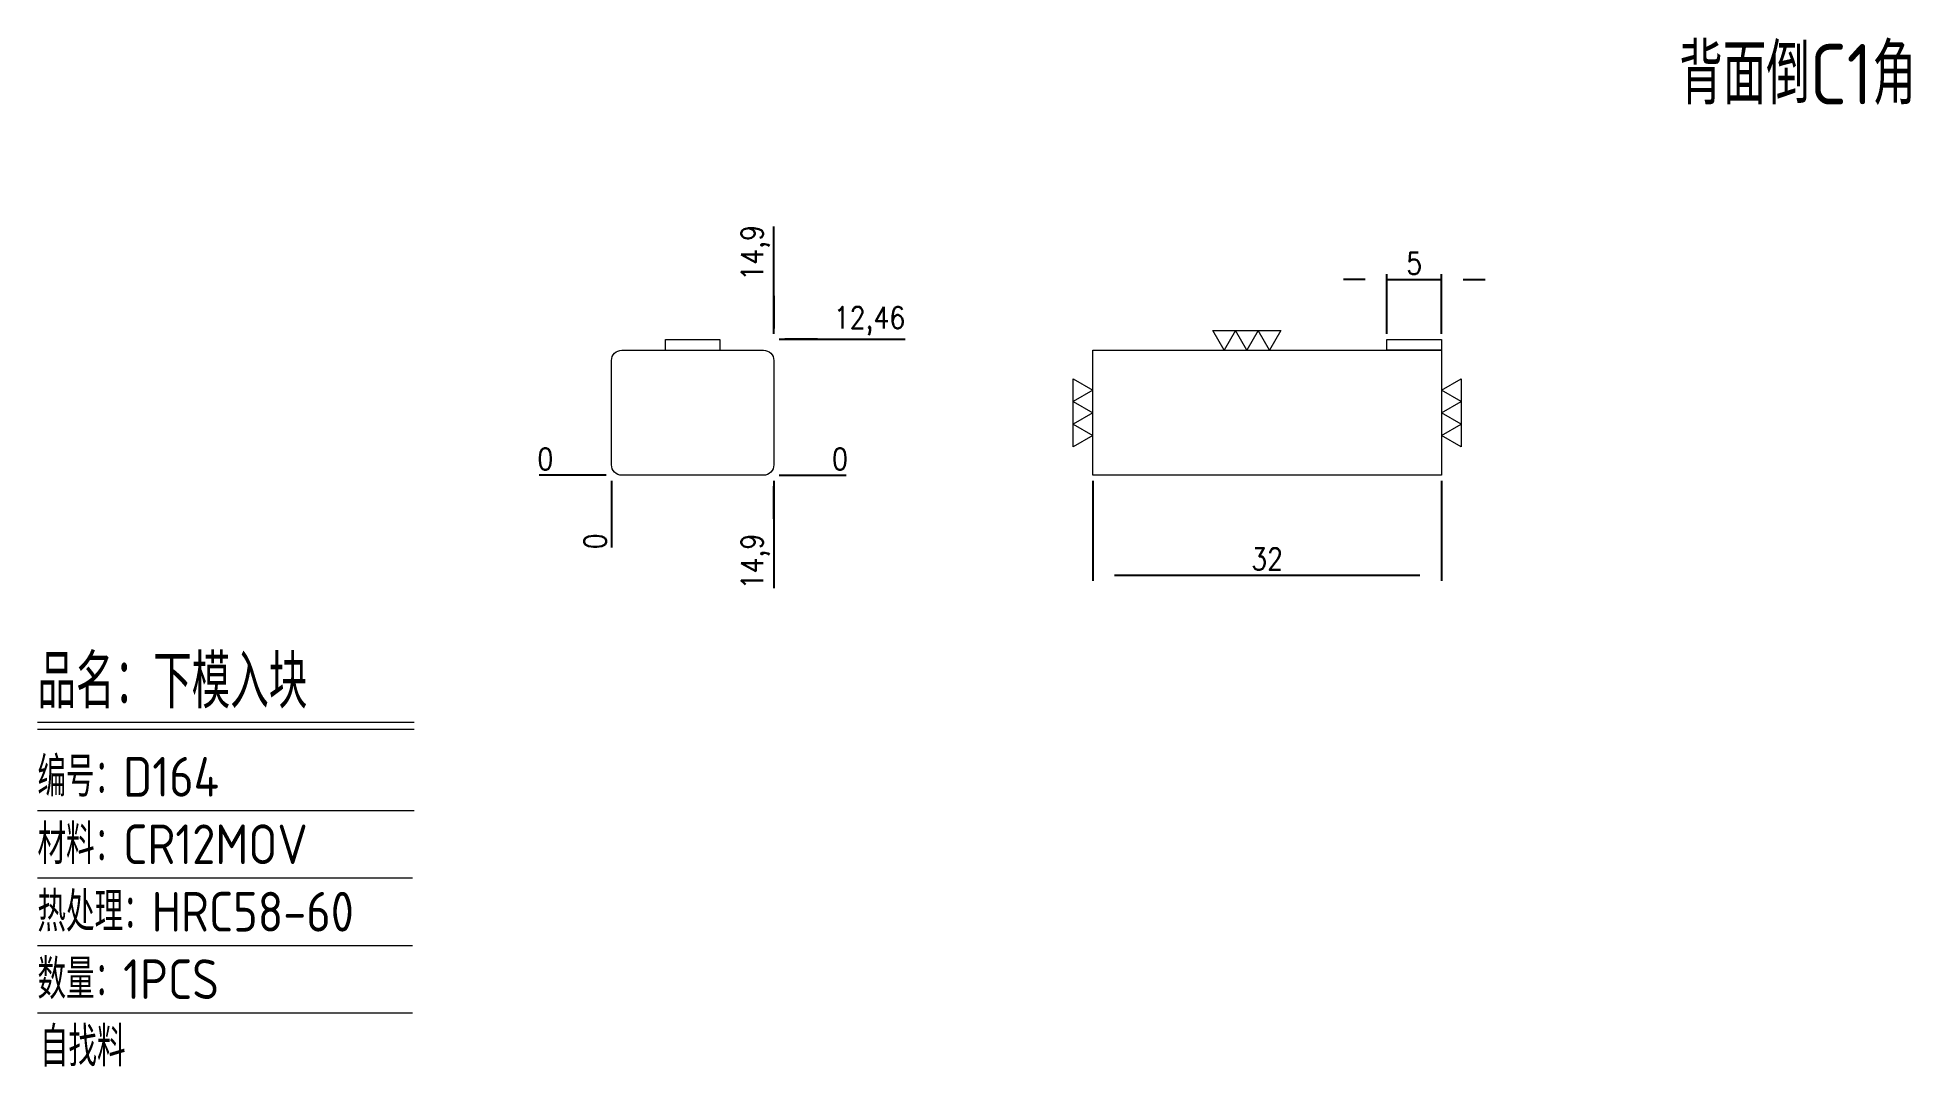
# Model space of a CAD drawing. Header units: millimetres. Extents: x 123247 to 123419, y -8020 to -7926.
import ezdxf

# ---------------------------------------------------------------- set-up
doc = ezdxf.new("R2010")
doc.units = ezdxf.units.MM
for name, color, linetype in [('DIM', 4, 'Continuous'), ('LB_P', 2, 'Continuous'), ('TEXT', 4, 'Continuous')]:
    doc.layers.add(name, color=color, linetype=linetype)
doc.styles.add('gbenor', font='gbenor.shx', dxfattribs={"bigfont": 'gbcbig.shx'})
doc.styles.get("Standard").update_dxf_attribs({"font": 'txt.shx', "width": 0.85, "bigfont": 'ctxt.shx'})
doc.dimstyles.new('T-2-WX', dxfattribs={"dimtxt": 2, "dimasz": 2, "dimexe": 0.5, "dimexo": 0.5, "dimgap": 0.5, "dimtad": 1, "dimtxsty": 'Standard', "dimblk": 'OPEN30', "dimcen": 0, "dimazin": 3, "dimtfac": 1, "dimtmove": 0, "dimatfit": 3, "dimldrblk": 'OPEN30', "dimlwd": -1, "dimlwe": -1})

# ---------------------------------------------------------------- blocks, each defined once
blk = doc.blocks.new('*D7579')
at = {"layer": 'Defpoints', "color": 0}
for p in [(123299.58, -7966.01), (123314.48, -7966.01), (123319.48, -7966.01)]:
    blk.add_point(p, dxfattribs=at)
at = {"layer": 'DIM', "color": 0, "linetype": 'Continuous'}
blk.add_line((123314.98, -7966.01), (123321.11, -7966.01), dxfattribs=at)
at = {"layer": 'DIM', "color": 0, "lineweight": 5, "insert": (123320.55, -7964.51), "char_height": 2, "attachment_point": 5}
blk.add_mtext('0', dxfattribs=at)
blk = doc.blocks.new('_Open30')
blk = doc.blocks.new('*D7580')
at = {"layer": 'Defpoints', "color": 0}
for p in [(123314.48, -7953.54), (123319.48, -7953.54), (123299.58, -7966.01)]:
    blk.add_point(p, dxfattribs=at)
at = {"layer": 'DIM', "color": 0, "linetype": 'Continuous'}
for p, q in [((123314.98, -7953.54), (123318.48, -7953.54)), ((123318.48, -7953.54), (123315.48, -7953.54)), ((123315.48, -7953.54), (123326.54, -7953.54))]:
    blk.add_line(p, q, dxfattribs=at)
at = {"layer": 'DIM', "color": 0, "lineweight": 5, "insert": (123323.26, -7951.85), "char_height": 2, "attachment_point": 5}
blk.add_mtext('12,46', dxfattribs=at)
blk = doc.blocks.new('*D7581')
at = {"layer": 'Defpoints', "color": 0}
for p in [(123294.58, -7966.01), (123299.58, -7966.01), (123299.58, -7966.01)]:
    blk.add_point(p, dxfattribs=at)
at = {"layer": 'DIM', "color": 0, "linetype": 'Continuous'}
blk.add_line((123299.08, -7966.01), (123292.95, -7966.01), dxfattribs=at)
at = {"layer": 'DIM', "color": 0, "lineweight": 5, "insert": (123293.51, -7964.51), "char_height": 2, "attachment_point": 5}
blk.add_mtext('0', dxfattribs=at)
blk = doc.blocks.new('*D7582')
at = {"layer": 'Defpoints', "color": 0}
for p in [(123299.58, -7966.01), (123314.48, -7966.01), (123314.48, -7971.01)]:
    blk.add_point(p, dxfattribs=at)
at = {"layer": 'DIM', "color": 0, "linetype": 'Continuous'}
for p, q in [((123314.48, -7966.51), (123314.48, -7970.01)), ((123314.48, -7970.01), (123314.48, -7967.01)), ((123314.48, -7967.01), (123314.48, -7976.36))]:
    blk.add_line(p, q, dxfattribs=at)
at = {"layer": 'DIM', "color": 0, "lineweight": 5, "insert": (123312.79, -7973.93), "char_height": 2, "attachment_point": 5, "rotation": 90}
blk.add_mtext('14,9', dxfattribs=at)
blk = doc.blocks.new('*D7583')
at = {"layer": 'Defpoints', "color": 0}
for p in [(123299.58, -7966.01), (123299.58, -7966.01), (123299.58, -7971.01)]:
    blk.add_point(p, dxfattribs=at)
at = {"layer": 'DIM', "color": 0, "linetype": 'Continuous'}
blk.add_line((123299.58, -7966.51), (123299.58, -7972.64), dxfattribs=at)
at = {"layer": 'DIM', "color": 0, "lineweight": 5, "insert": (123298.08, -7972.07), "char_height": 2, "attachment_point": 5, "rotation": 90}
blk.add_mtext('0', dxfattribs=at)
blk = doc.blocks.new('*D7584')
at = {"layer": 'Defpoints', "color": 0}
for p in [(123314.48, -7948.54), (123314.48, -7953.54), (123299.58, -7966.01)]:
    blk.add_point(p, dxfattribs=at)
at = {"layer": 'DIM', "color": 0, "linetype": 'Continuous'}
for p, q in [((123314.48, -7952.54), (123314.48, -7943.18)), ((123314.48, -7953.04), (123314.48, -7949.54)), ((123314.48, -7949.54), (123314.48, -7952.54))]:
    blk.add_line(p, q, dxfattribs=at)
at = {"layer": 'DIM', "color": 0, "lineweight": 5, "insert": (123312.79, -7945.61), "char_height": 2, "attachment_point": 5, "rotation": 90}
blk.add_mtext('14,9', dxfattribs=at)
blk = doc.blocks.new('*D7585')
at = {"layer": 'Defpoints', "color": 0}
for p in [(123343.75, -7966.01), (123375.75, -7966.01), (123375.75, -7975.19)]:
    blk.add_point(p, dxfattribs=at)
at = {"layer": 'DIM', "color": 0, "linetype": 'Continuous'}
for p, q in [((123343.75, -7966.51), (123343.75, -7975.69)), ((123375.75, -7966.51), (123375.75, -7975.69)), ((123345.75, -7975.19), (123373.75, -7975.19))]:
    blk.add_line(p, q, dxfattribs=at)
at = {"layer": 'DIM', "color": 0, "lineweight": 5, "insert": (123359.75, -7973.69), "char_height": 2, "attachment_point": 5}
blk.add_mtext('32', dxfattribs=at)
blk = doc.blocks.new('*D7586')
at = {"layer": 'Defpoints', "color": 0}
for p in [(123375.75, -7948.06), (123370.75, -7953.54), (123375.75, -7953.54)]:
    blk.add_point(p, dxfattribs=at)
at = {"layer": 'DIM', "color": 0, "linetype": 'Continuous'}
for p, q in [((123368.75, -7948.06), (123366.75, -7948.06)), ((123370.75, -7953.04), (123370.75, -7947.56)), ((123370.75, -7948.06), (123375.75, -7948.06)), ((123375.75, -7953.04), (123375.75, -7947.56)), ((123377.75, -7948.06), (123379.75, -7948.06))]:
    blk.add_line(p, q, dxfattribs=at)
at = {"layer": 'DIM', "color": 0, "lineweight": 5, "insert": (123373.25, -7946.56), "char_height": 2, "attachment_point": 5}
blk.add_mtext('5', dxfattribs=at)

msp = doc.modelspace()

# ---------------------------------------------------------------- linework, layer by layer
at = {"layer": 'DIM', "color": 4, "linetype": 'Continuous', "lineweight": 5}
for p, q in [((123246.898, -7988.67), (123281.468, -7988.67)), ((123246.898, -7989.307), (123281.468, -7989.307)), ((123246.898, -7996.771), (123281.468, -7996.771)), ((123246.898, -8002.96), (123281.318, -8002.96)), ((123246.898, -8009.149), (123281.318, -8009.149)), ((123246.898, -8015.338), (123281.318, -8015.338))]:
    msp.add_line(p, q, dxfattribs=at)
at = {"layer": 'LB_P', "linetype": 'Continuous', "lineweight": 5}
msp.add_line((123304.531, -7954.542), (123309.531, -7954.542), dxfattribs=at)
msp.add_lwpolyline([(123309.531, -7954.542), (123313.531, -7954.542, -0.4142136), (123314.481, -7955.492), (123314.481, -7965.056, -0.4142136), (123313.531, -7966.006), (123300.531, -7966.006, -0.4142136), (123299.581, -7965.056), (123299.581, -7955.492, -0.4142136), (123300.531, -7954.542), (123304.531, -7954.542), (123304.531, -7953.542), (123309.531, -7953.542)], format="xyb", close=True, dxfattribs=at)
at = {"layer": 'LB_P', "color": 4, "linetype": 'Continuous', "lineweight": 5}
for points in [[(123360.996, -7952.742), (123359.957, -7954.542), (123358.918, -7952.742), (123357.879, -7954.542), (123356.839, -7952.742), (123355.8, -7954.542), (123354.761, -7952.742), (123360.996, -7952.742)], [(123341.948, -7957.156), (123343.748, -7958.195), (123341.948, -7959.235), (123343.748, -7960.274), (123341.948, -7961.313), (123343.748, -7962.352), (123341.948, -7963.391), (123341.948, -7957.156)], [(123377.548, -7963.391), (123375.748, -7962.352), (123377.548, -7961.313), (123375.748, -7960.274), (123377.548, -7959.235), (123375.748, -7958.195), (123377.548, -7957.156), (123377.548, -7963.391)]]:
    msp.add_lwpolyline(points, close=True, dxfattribs=at)
at = {"layer": 'LB_P', "linetype": 'Continuous', "lineweight": 5}
for points in [[(123370.748, -7953.542), (123375.748, -7953.542), (123375.748, -7954.542), (123370.748, -7954.542)], [(123343.748, -7966.006), (123343.748, -7954.542), (123375.748, -7954.542), (123375.748, -7966.006)]]:
    msp.add_lwpolyline(points, close=True, dxfattribs=at)

# ---------------------------------------------------------------- texts
at = {"layer": 'DIM', "color": 3, "linetype": 'Continuous', "lineweight": 5, "style": 'gbenor'}
for s, height, p in [('品名：下模入块', 4.9149, (123246.898, -7987.396)), ('编号：D164', 3.6407, (123246.898, -7995.497)), ('材料：CR12MOV', 3.6407, (123246.898, -8001.686)), ('热处理：HRC58-60', 3.64067, (123246.898, -8007.875)), ('数量：1PCS', 3.6407, (123246.898, -8014.064)), ('自找料', 3.6407, (123247.12, -8020.253))]:
    msp.add_text(s, height=height, dxfattribs=at).set_placement(p)
at = {"layer": 'TEXT', "color": 4, "lineweight": 5, "style": 'gbenor'}
msp.add_text('背面倒C1角', height=5.5448, dxfattribs=at).set_placement((123397.572, -7931.987))

# ---------------------------------------------------------------- dimensions: what is measured, and where the dimension line sits
at = {"layer": 'DIM', "color": 4, "linetype": 'Continuous', "lineweight": 5}
for feature_location, offset, dtype, origin, picture, middle in [((123314.481, -7953.542), (0, 5), 1, (123299.581, -7966.006), '*D7584', (123312.791, -7945.613)), ((123314.481, -7953.542), (5, 0), 0, (123299.581, -7966.006), '*D7580', (123323.26, -7951.852)), ((123299.581068588, -7966.005507058), (-5, 0), 0, (123299.581068588, -7966.005507058), '*D7581', (123293.514401921, -7964.505507058)), ((123314.481068608, -7966.005507058), (5, 0), 0, (123299.581068588, -7966.005507058), '*D7579', (123320.547735275, -7964.505507058)), ((123299.581068588, -7966.005507058), (0, -5), 1, (123299.581068588, -7966.005507058), '*D7583', (123298.081068588, -7972.072173725)), ((123314.481, -7966.006), (0, -5), 1, (123299.581, -7966.006), '*D7582', (123312.791, -7973.934))]:
    dim = msp.add_ordinate_dim(feature_location=feature_location, offset=offset, dtype=dtype, origin=origin, dimstyle='T-2-WX', dxfattribs=at)
    dim.commit()
    dim.dimension.update_dxf_attribs({"geometry": picture, "text_midpoint": middle})
dim = msp.add_linear_dim(base=(123375.748, -7948.065), p1=(123370.748, -7953.542), p2=(123375.748, -7953.542), dimstyle='T-2-WX', dxfattribs=at)
dim.commit()
dim.dimension.update_dxf_attribs({"geometry": '*D7586', "text_midpoint": (123373.248, -7946.565)})
dim = msp.add_linear_dim(base=(123375.748, -7975.192), p1=(123343.748, -7966.006), p2=(123375.748, -7966.006), dimstyle='T-2-WX', dxfattribs=at)
dim.commit()
dim.dimension.update_dxf_attribs({"geometry": '*D7585', "text_midpoint": (123359.748, -7975.192), "dimtype": 160})

doc.saveas('drawing.dxf')
